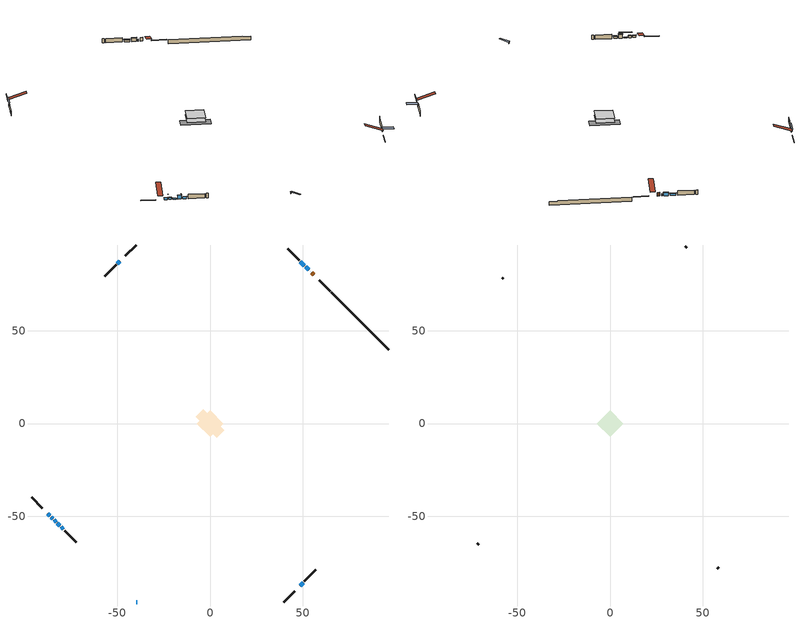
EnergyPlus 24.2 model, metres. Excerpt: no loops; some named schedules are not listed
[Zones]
conditioned space
 floor adiabatic (AdiabaticFloorConstruction): -7.01,0 0,7.01 7.01,0 0,-7.01 z0.64
 floor foundation (Slab1 construction): -7.71,3.68 -3.68,7.71 7.71,-3.68 3.68,-7.71 z-1.65
 wall outside (RimJoist1 construction): 39.86,-96.23 45.64,-90.45 / -96.23,-39.86 -90.45,-45.64 / -39.86,96.23 -45.64,90.45 / 64.76,71.34 58.98,77.12 z0.64:0.94
 wall outside (AdiabaticWallConstruction 1): 55.86,80.23 54.78,81.31 z0.64:2.67
 wall outside (AdiabaticWallConstruction): 54.13,81.97 53.98,82.12 z0.64:1.86; -87.34,-48.75 -86.26,-49.83 / -85.61,-50.49 -84.74,-51.35 / 50.94,85.15 48.79,87.31 / -80.33,-55.77 -79.03,-57.06 z0.64:1.71; -84.09,-52.01 -82.93,-53.16 / -48.75,87.34 -49.91,86.19 z0.64:1.15; -39.86,-96.23 -39.33,-96.23 z0.64:1.53; 53.32,82.77 51.6,84.5 z0.64:2.47; 48.75,-87.34 50.26,-85.83 z0.64:2.16; -82.28,-53.82 -80.98,-55.11 z0.64:2.72
 wall outside (Wall1 construction): 50.92,-85.17 57.13,-78.96 / -78.38,-57.72 -72.17,-63.93 / -50.56,85.53 -56.77,79.32 / 48.13,87.96 41.92,94.18 z0.64:3.08
 wall foundation (FoundationWall1 construction): 65.41,70.68,-1.65 65.41,70.68,0.64 93.15,42.94,0.64 93.15,42.94,0.26 96.23,39.86,0.26 96.23,39.86,-1.65
 window (WindowConstruction 7): 54.12,81.97 53.98,82.11 z0.64:1.86
 window (WindowConstruction 5): -87.34,-48.75 -86.26,-49.83 z0.64:1.71
 window (WindowConstruction 6): -85.61,-50.49 -84.74,-51.35 z0.64:1.71
 window (WindowConstruction 9): -84.09,-52.01 -82.93,-53.16 z0.64:1.15
 window (WindowConstruction 10): -48.75,87.34 -49.91,86.19 z0.64:1.15
 window (WindowConstruction 8): -39.86,-96.23 -39.33,-96.23 z0.64:1.53
 window (WindowConstruction): 53.32,82.77 51.6,84.5 z0.64:2.47
 window (WindowConstruction 1): 50.94,85.15 48.79,87.31 z0.64:1.71
 window (WindowConstruction 2): 48.75,-87.34 50.26,-85.83 z0.64:2.16
 window (WindowConstruction 3): -82.28,-53.82 -80.98,-55.11 z0.64:2.72
 window (WindowConstruction 4): -80.33,-55.77 -79.03,-57.06 z0.64:1.71
 door (Door): 55.86,80.23 54.78,81.31 z0.64:2.67
 ceiling adiabatic (AdiabaticFloorConstruction): 0,-7.01 7.01,0 0,7.01 -7.01,0 z0.64
attic - vented
 floor to conditioned space (Floor1 construction Reversed): -7.01,0 0,7.01 7.01,0 0,-7.01 z3.08
 wall outside (Wall2 construction): 57.79,-78.31 58.53,-77.56 / -71.51,-64.58 -70.77,-65.33 / -57.43,78.66 -58.17,77.92 / 41.26,94.83 40.52,95.58 z0.64:3.08
 roof outside (Roof1 construction): 48.1,-88,3.08 41.27,-81.17,6.3 39.47,-82.97,6.3 46.3,-89.8,3.08; -88,-48.1,3.08 -81.17,-41.27,6.3 -82.97,-39.47,6.3 -89.8,-46.3,3.08; -48.1,88,3.08 -41.27,81.17,6.3 -39.47,82.97,6.3 -46.3,89.8,3.08; 56.52,79.57,3.08 49.69,72.74,6.3 51.49,70.94,6.3 58.32,77.77,3.08
shading: -86.12,-49.97 -87.48,-48.61 -87.77,-48.9 -86.41,-50.27 z1.91; -84.6,-51.49 -85.75,-50.35 -86.04,-50.64 -84.89,-51.78 z1.91; -81.07,-55.03 -85.95,-50.14 -86.24,-50.43 -81.36,-55.32 z3.79; -51.77,84.32 -46.89,89.21 -47.18,89.5 -52.06,84.61 z3.79; -39.13,-96.23 -40.06,-96.23 -40.06,-102.33 -39.13,-102.33 z1.73; 51.46,84.64 53.47,82.63 53.76,82.92 51.75,84.93 z2.67; 48.64,87.45 51.08,85.01 51.37,85.3 48.94,87.74 z1.91; 50.41,-85.69 48.61,-87.48 52.92,-91.79 54.72,-90 z2.37; -80.84,-55.25 -82.42,-53.67 -82.71,-53.96 -81.13,-55.54 z2.92; -78.89,-57.2 -80.47,-55.62 -80.76,-55.91 -79.18,-57.49 z1.91
[Building]
Building 1: Terrain=Suburbs
[Site:Location]
Lennoxville_QC: Latitude {deg}=45.37; Longitude {deg}=-71.82; Time Zone {hr}=-5; Elevation {m}=181; Keep Site Location Information=Yes
[Site:GroundTemperature:Shallow]
1.13419, -1.04782, -1.22257, -0.187089, 3.96977, 8.10726, 11.6942, 13.9665, 14.1596, 12.3115, 8.81593, 4.80536
[Site:WaterMainsTemperature]
Calculation Method=Schedule; Temperature Schedule=mains temperature schedule
[Material] Roughness=Rough; Thermal Absorptance=0.9
Name | Thickness {m} | Conductivity {W/m-K} | Density {kg/m3} | Specific Heat {J/kg-K} | Solar Absorptance | Visible Absorptance
asphalt or fiberglass shingles | 0.00635 | 0.162714 | 1121.4 | 1465.45 | 0.4 | 0.4
ceiling loosefill ins | 0.0846667 | 0.0480833 | 16.02 | 1046.75 | 0.7 | 0.7
ceiling stud and cavity | 0.1397 | 0.417558 | 65.682 | 1177.47 | 0.7 | 0.7
concrete 4.0 in. | 0.1016 | 1.803125 | 2242.8 | 837.4 | 0.7 | 0.7
concrete 8.0 in. | 0.2032 | 1.803125 | 2242.8 | 837.4 | 0.7 | 0.7
door material | 0.04445 | 0.053851 | 512.64 | 1214.23 | 0.7 | 0.7
exterior vertical ins | 0.015425 | 0.029427 | 32.04 | 1214.23 | 0.7 | 0.7
floor covering | 0.0127 | 0.0433444 | 54.468 | 1339.84 | 0.6 | 0.6
floor rigid ins; wall rigid ins | 0.512978 | 0.029427 | 32.04 | 1214.23 | 0.7 | 0.7
floor stud and cavity | 0.1397 | 1.75129 | 37.0049 | 1207.88 | 0.7 | 0.7
furniture material conditioned space 1 | 0.1524 | 0.115458 | 640.8 | 1214.23 | 0.6 | 0.6
gypsum board | 0.0127 | 0.160291 | 801 | 837.4 | 0.6 | 0.6
gypsum board 1 | 0.0127 | 0.160291 | 801 | 837.4 | 0.7 | 0.7
osb sheathing 0.5 in. | 0.0127 | 0.115458 | 512.64 | 1214.23 | 0.7 | 0.7
osb sheathing 0.75 in. | 0.01905 | 0.115458 | 512.64 | 1214.23 | 0.7 | 0.7
rim joist stud and cavity | 0.0508 | 0.648972 | 50.32683 | 1063.81 | 0.6 | 0.6
wall stud and cavity | 0.1397 | 0.0774788 | 139.0536 | 1170.24 | 0.7 | 0.7
wall stud and cavity 1 | 0.0889 | 6.1454 | 50.32683 | 1063.81 | 0.6 | 0.6
wall stud and cavity 2 | 0.0889 | 0.380278 | 52.3479 | 1209.89 | 0.7 | 0.7
wall stud and cavity 3 | 0.0889 | 0.391764 | 83.0341 | 1211.67 | 0.7 | 0.7
wood siding | 0.0254 | 0.102417 | 544.68 | 1172.36 | 0.4 | 0.4
wood siding 1 | 0.00254 | 0.102417 | 544.68 | 1172.36 | 0.4 | 0.4
wood siding 2; wood siding 3; wood siding 4 | 0.0254 | 0.102417 | 544.68 | 1172.36 | 0.7 | 0.7
[WindowMaterial:SimpleGlazingSystem]
Name | U-Factor {W/m2-K} | Solar Heat Gain Coefficient
WindowMaterial | 3.071798 | 0.64
WindowMaterial 1 | 3.60496 | 0.62
WindowMaterial 2 | 2.89919 | 0.64
WindowMaterial 3 | 3.09678 | 0.6
WindowMaterial 4 | 3.957 | 0.6
WindowMaterial 5 | 3.73669 | 0.61
WindowMaterial 6 | 3.125739 | 0.54
WindowMaterial 7 | 2.992306 | 0.59
WindowMaterial 8 | 5.22149 | 0.66
[Construction]
AdiabaticFloorConstruction: floor stud and cavity, floor rigid ins, osb sheathing 0.75 in., floor covering
AdiabaticWallConstruction: wood siding 3, wall rigid ins, wall stud and cavity 2, gypsum board
AdiabaticWallConstruction 1: wood siding 4, wall rigid ins, wall stud and cavity 2, gypsum board
Door: door material
Floor1 construction Reversed: gypsum board, ceiling stud and cavity, ceiling loosefill ins
FoundationWall1 construction: concrete 8.0 in., gypsum board 1
furniture construction conditioned space 1: furniture material conditioned space 1
PartitionWallConstruction: gypsum board, wall stud and cavity 3, gypsum board
RimJoist1 construction: wood siding 2, rim joist stud and cavity
Roof1 construction: asphalt or fiberglass shingles
Slab1 construction: concrete 4.0 in.
Wall1 construction: wood siding, osb sheathing 0.5 in., wall stud and cavity, gypsum board
Wall2 construction: wood siding 1, wall stud and cavity 1
WindowConstruction: WindowMaterial
WindowConstruction 1; WindowConstruction 5: WindowMaterial 1
WindowConstruction 10; WindowConstruction 9: WindowMaterial 8
WindowConstruction 2: WindowMaterial 2
WindowConstruction 3: WindowMaterial 3
WindowConstruction 4: WindowMaterial 4
WindowConstruction 6: WindowMaterial 5
WindowConstruction 7: WindowMaterial 6
WindowConstruction 8: WindowMaterial 7
[Zone] Multiplier=1; Part of Total Floor Area=Yes
Name | Volume {m3}
attic - vented | 51.4213
conditioned space | 467
[Space]
Name | Zone | Volume {m3}
attic - vented 1 | attic - vented | 51.4213
conditioned space 1 | conditioned space | 467
[ZoneInfiltration:EffectiveLeakageArea]
infil attic - vented 1: Zone or Space=attic - vented 1; Schedule=Always On Discrete; Effective Air Leakage Area {cm2}=4215.86; Stack Coefficient=0.000393483; Wind Coefficient=1.34024e-05
[ZoneMixing]
whole house fan mix: Zone or Space=attic - vented; Schedule=Always On Continuous; Design Flow Rate Calculation Method=Flow/Zone; Design Flow Rate {m3/s}=0; Source Zone or Space=conditioned space
[SurfaceProperty:ExposedFoundationPerimeter]
Slab1: Exposed Perimeter Calculation Method=TotalExposedPerimeter; Total Exposed Perimeter {m}=43.587
[InternalMass] Zone or ZoneList=conditioned space; Space or SpaceList=conditioned space 1
Name | Construction | Surface Area {m2}
furniture mass conditioned space 1 | furniture construction conditioned space 1 | 76.016
partition wall mass | PartitionWallConstruction | 190.04
[Lights]
interior lighting: Zone or ZoneList or Space or SpaceList=conditioned space 1; Schedule=interior lighting schedule; Design Level Calculation Method=LightingLevel; Lighting Level {W}=343.2; Return Air Fraction=0; Fraction Radiant=0.6; Fraction Visible=0.2; Fraction Replaceable=1
[People]
occupants: Zone or ZoneList or Space or SpaceList=conditioned space 1; Number of People Schedule=occupants schedule; Number of People Calculation Method=People; Number of People=3; Fraction Radiant=0.314171; Sensible Heat Fraction=0.56303; Activity Level Schedule=occupants activity schedule; Carbon Dioxide Generation Rate {m3/s-W}=0; Enable ASHRAE 55 Comfort Warnings=No; Mean Radiant Temperature Calculation Type=EnclosureAveraged
[ElectricEquipment] Zone or ZoneList or Space or SpaceList=conditioned space 1; Design Level Calculation Method=EquipmentLevel
Name | Schedule | Design Level {W} | Fraction Latent | Fraction Radiant | Fraction Lost
clothes dryer | clothes dryer schedule | 140.772 | 0.015 | 0.081 | 0.85
clothes washer | clothes washer schedule | 32.1985 | 0.03 | 0.162 | 0.7
cooking range | cooking range schedule | 215.147 | 0.08 | 0.432 | 0.2
dishwasher | dishwasher schedule | 66.8632 | 0.3 | 0.18 | 0.4
fridge | fridge schedule | 72.9452 | 0 | 0.6 | 0
mech vent bath fan 0 | mech vent bath fan 0 schedule | 50.2 | 0 | 0 | 1
mech vent house fan | mech vent house fan schedule | 0 | 0 | 0 | 1
mech vent house fan cfis | mech vent house fan cfis schedule | 0 | 0 | 0 | 0
mech vent range fan 0 | mech vent range fan 0 schedule | 57 | 0 | 0 | 1
misc plug loads | misc plug loads schedule | 494.7 | 0.045 | 0.513 | 0.1
whole house fan | Always On Discrete | 0 | 0 | 0 | 1
[OtherEquipment] Zone or ZoneList or Space or SpaceList=conditioned space 1; Design Level Calculation Method=EquipmentLevel
Name | Fuel Type | Schedule | Design Level {W} | Fraction Latent | Fraction Radiant | Fraction Lost
clothes dryer 1 | Electricity | clothes dryer schedule | 0 | 0.015 | 0.081 | 0.85
cooking range 1 | Electricity | cooking range schedule | 0 | 0.08 | 0.432 | 0.2
general water use latent | None | general water use schedule | 62.594 | 1 | 0 | 0
general water use sensible | None | general water use schedule | -61.6891 | 0 | 0.6 | 0
mech vent house fan latent load | None | Always On Discrete | 0 | 1 | 0 | 0
mech vent house fan sensible load | None | Always On Discrete | 0 | 0 | 0 | 0
water heater energy adjustment1 | Electricity | Always On Discrete | 0.01 | 0 | 0 | 1
[ZoneInfiltration:DesignFlowRate] Zone or ZoneList or Space or SpaceList=conditioned space 1; Schedule=Always On Discrete; Design Flow Rate Calculation Method=Flow/Zone; Design Flow Rate {m3/s}=0
infil flow; natural vent flow; whole house fan flow
[Foundation:Kiva]
Foundation Kiva 1: Initial Indoor Air Temperature {C}=18; Wall Height Above Grade {m}=0.639989; Wall Depth Below Slab {m}=0.2032; Custom Block Material Name 1=exterior vertical ins; Custom Block Depth 1 {m}=2.28999; Custom Block X Position 1 {m}=0.2159; Custom Block Z Position 1 {m}=0
[Foundation:Kiva:Settings]
Soil Conductivity {W/m-K}=0.849921; Soil Density {kg/m3}=1842.3; Soil Specific Heat {J/kg-K}=418.7; Ground Solar Absorptivity=0.9; Ground Thermal Absorptivity=0.9; Ground Surface Roughness {m}=0.03; Far-Field Width {m}=40; Deep-Ground Boundary Condition=ZeroFlux; Deep-Ground Depth {m}=40; Minimum Cell Dimension {m}=0.2; Maximum Cell Growth Coefficient=3; Simulation Timestep=Timestep
[Exterior:Lights]
exterior lighting: Schedule=exterior lighting schedule; Design Level {W}=75.6
[Schedule:Constant]
Name | Hourly Value
Always On Continuous; mech vent house fan schedule; mech vent house fan cfis schedule; Always On Discrete | 1
occupants activity schedule | 117.228
fridge schedule | 0
[Schedule:Week:Daily]
interior lighting schedule Week Rule - Jan1-Jan27: interior lighting schedule day, interior lighting schedule day, interior lighting schedule day, interior lighting schedule day, interior lighting schedule day, interior lighting schedule day, interior lighting schedule day, interior lighting schedule default day, interior lighting schedule default day, interior lighting schedule default day, interior lighting schedule default day, interior lighting schedule default day
interior lighting schedule Week Rule - Jan28-Feb3: interior lighting schedule day, interior lighting schedule day, interior lighting schedule day, interior lighting schedule day, interior lighting schedule day 1, interior lighting schedule day 1, interior lighting schedule day 1, interior lighting schedule default day, interior lighting schedule default day, interior lighting schedule default day, interior lighting schedule default day, interior lighting schedule default day
interior lighting schedule Week Rule - Feb4-Feb24: interior lighting schedule day 1, interior lighting schedule day 1, interior lighting schedule day 1, interior lighting schedule day 1, interior lighting schedule day 1, interior lighting schedule day 1, interior lighting schedule day 1, interior lighting schedule default day, interior lighting schedule default day, interior lighting schedule default day, interior lighting schedule default day, interior lighting schedule default day
interior lighting schedule Week Rule - Feb25-Mar3: interior lighting schedule day 1, interior lighting schedule day 1, interior lighting schedule day 1, interior lighting schedule day 1, interior lighting schedule day 2, interior lighting schedule day 2, interior lighting schedule day 2, interior lighting schedule default day, interior lighting schedule default day, interior lighting schedule default day, interior lighting schedule default day, interior lighting schedule default day
interior lighting schedule Week Rule - Mar4-Mar31: interior lighting schedule day 2, interior lighting schedule day 2, interior lighting schedule day 2, interior lighting schedule day 2, interior lighting schedule day 2, interior lighting schedule day 2, interior lighting schedule day 2, interior lighting schedule default day, interior lighting schedule default day, interior lighting schedule default day, interior lighting schedule default day, interior lighting schedule default day
interior lighting schedule Week Rule - Apr1-Apr28: interior lighting schedule day 3, interior lighting schedule day 3, interior lighting schedule day 3, interior lighting schedule day 3, interior lighting schedule day 3, interior lighting schedule day 3, interior lighting schedule day 3, interior lighting schedule default day, interior lighting schedule default day, interior lighting schedule default day, interior lighting schedule default day, interior lighting schedule default day
interior lighting schedule Week Rule - Apr29-May5: interior lighting schedule day 3, interior lighting schedule day 3, interior lighting schedule day 4, interior lighting schedule day 4, interior lighting schedule day 4, interior lighting schedule day 4, interior lighting schedule day 4, interior lighting schedule default day, interior lighting schedule default day, interior lighting schedule default day, interior lighting schedule default day, interior lighting schedule default day
interior lighting schedule Week Rule - May6-May26: interior lighting schedule day 4, interior lighting schedule day 4, interior lighting schedule day 4, interior lighting schedule day 4, interior lighting schedule day 4, interior lighting schedule day 4, interior lighting schedule day 4, interior lighting schedule default day, interior lighting schedule default day, interior lighting schedule default day, interior lighting schedule default day, interior lighting schedule default day
interior lighting schedule Week Rule - May27-Jun2: interior lighting schedule day 4, interior lighting schedule day 4, interior lighting schedule day 4, interior lighting schedule day 4, interior lighting schedule day 4, interior lighting schedule day 5, interior lighting schedule day 5, interior lighting schedule default day, interior lighting schedule default day, interior lighting schedule default day, interior lighting schedule default day, interior lighting schedule default day
interior lighting schedule Week Rule - Jun3-Jun30: interior lighting schedule day 5, interior lighting schedule day 5, interior lighting schedule day 5, interior lighting schedule day 5, interior lighting schedule day 5, interior lighting schedule day 5, interior lighting schedule day 5, interior lighting schedule default day, interior lighting schedule default day, interior lighting schedule default day, interior lighting schedule default day, interior lighting schedule default day
interior lighting schedule Week Rule - Jul1-Jul28: interior lighting schedule day 6, interior lighting schedule day 6, interior lighting schedule day 6, interior lighting schedule day 6, interior lighting schedule day 6, interior lighting schedule day 6, interior lighting schedule day 6, interior lighting schedule default day, interior lighting schedule default day, interior lighting schedule default day, interior lighting schedule default day, interior lighting schedule default day
interior lighting schedule Week Rule - Jul29-Aug4: interior lighting schedule day 6, interior lighting schedule day 6, interior lighting schedule day 6, interior lighting schedule day 7, interior lighting schedule day 7, interior lighting schedule day 7, interior lighting schedule day 7, interior lighting schedule default day, interior lighting schedule default day, interior lighting schedule default day, interior lighting schedule default day, interior lighting schedule default day
interior lighting schedule Week Rule - Aug5-Aug25: interior lighting schedule day 7, interior lighting schedule day 7, interior lighting schedule day 7, interior lighting schedule day 7, interior lighting schedule day 7, interior lighting schedule day 7, interior lighting schedule day 7, interior lighting schedule default day, interior lighting schedule default day, interior lighting schedule default day, interior lighting schedule default day, interior lighting schedule default day
interior lighting schedule Week Rule - Aug26-Sep1: interior lighting schedule day 7, interior lighting schedule day 7, interior lighting schedule day 7, interior lighting schedule day 7, interior lighting schedule day 7, interior lighting schedule day 7, interior lighting schedule day 8, interior lighting schedule default day, interior lighting schedule default day, interior lighting schedule default day, interior lighting schedule default day, interior lighting schedule default day
interior lighting schedule Week Rule - Sep2-Sep29: interior lighting schedule day 8, interior lighting schedule day 8, interior lighting schedule day 8, interior lighting schedule day 8, interior lighting schedule day 8, interior lighting schedule day 8, interior lighting schedule day 8, interior lighting schedule default day, interior lighting schedule default day, interior lighting schedule default day, interior lighting schedule default day, interior lighting schedule default day
interior lighting schedule Week Rule - Sep30-Oct6: interior lighting schedule day 8, interior lighting schedule day 9, interior lighting schedule day 9, interior lighting schedule day 9, interior lighting schedule day 9, interior lighting schedule day 9, interior lighting schedule day 9, interior lighting schedule default day, interior lighting schedule default day, interior lighting schedule default day, interior lighting schedule default day, interior lighting schedule default day
interior lighting schedule Week Rule - Oct7-Oct27: interior lighting schedule day 9, interior lighting schedule day 9, interior lighting schedule day 9, interior lighting schedule day 9, interior lighting schedule day 9, interior lighting schedule day 9, interior lighting schedule day 9, interior lighting schedule default day, interior lighting schedule default day, interior lighting schedule default day, interior lighting schedule default day, interior lighting schedule default day
interior lighting schedule Week Rule - Oct28-Nov3: interior lighting schedule day 9, interior lighting schedule day 9, interior lighting schedule day 9, interior lighting schedule day 9, interior lighting schedule day 10, interior lighting schedule day 10, interior lighting schedule day 10, interior lighting schedule default day, interior lighting schedule default day, interior lighting schedule default day, interior lighting schedule default day, interior lighting schedule default day
interior lighting schedule Week Rule - Nov4-Nov24: interior lighting schedule day 10, interior lighting schedule day 10, interior lighting schedule day 10, interior lighting schedule day 10, interior lighting schedule day 10, interior lighting schedule day 10, interior lighting schedule day 10, interior lighting schedule default day, interior lighting schedule default day, interior lighting schedule default day, interior lighting schedule default day, interior lighting schedule default day
interior lighting schedule Week Rule - Nov25-Dec1: interior lighting schedule day 10, interior lighting schedule day 10, interior lighting schedule day 10, interior lighting schedule day 10, interior lighting schedule day 10, interior lighting schedule day 10, interior lighting schedule day 11, interior lighting schedule default day, interior lighting schedule default day, interior lighting schedule default day, interior lighting schedule default day, interior lighting schedule default day
interior lighting schedule Week Rule - Dec2-Dec31: interior lighting schedule day 11, interior lighting schedule day 11, interior lighting schedule day 11, interior lighting schedule day 11, interior lighting schedule day 11, interior lighting schedule day 11, interior lighting schedule day 11, interior lighting schedule default day, interior lighting schedule default day, interior lighting schedule default day, interior lighting schedule default day, interior lighting schedule default day
occupants schedule Week Rule - Jan1-Dec31: occupants schedule day, occupants schedule day, occupants schedule day, occupants schedule day, occupants schedule day, occupants schedule day, occupants schedule day, occupants schedule default day, occupants schedule default day, occupants schedule default day, occupants schedule default day, occupants schedule default day
clothes dryer schedule Week Rule - Jan1-Dec31: clothes dryer schedule day, clothes dryer schedule day, clothes dryer schedule day, clothes dryer schedule day, clothes dryer schedule day, clothes dryer schedule day, clothes dryer schedule day, clothes dryer schedule default day, clothes dryer schedule default day, clothes dryer schedule default day, clothes dryer schedule default day, clothes dryer schedule default day
clothes washer schedule Week Rule - Jan1-Dec31: clothes washer schedule day, clothes washer schedule day, clothes washer schedule day, clothes washer schedule day, clothes washer schedule day, clothes washer schedule day, clothes washer schedule day, clothes washer schedule default day, clothes washer schedule default day, clothes washer schedule default day, clothes washer schedule default day, clothes washer schedule default day
cooking range schedule Week Rule - Jan1-Dec31: cooking range schedule day, cooking range schedule day, cooking range schedule day, cooking range schedule day, cooking range schedule day, cooking range schedule day, cooking range schedule day, cooking range schedule default day, cooking range schedule default day, cooking range schedule default day, cooking range schedule default day, cooking range schedule default day
dishwasher schedule Week Rule - Jan1-Dec31: dishwasher schedule day, dishwasher schedule day, dishwasher schedule day, dishwasher schedule day, dishwasher schedule day, dishwasher schedule day, dishwasher schedule day, dishwasher schedule default day, dishwasher schedule default day, dishwasher schedule default day, dishwasher schedule default day, dishwasher schedule default day
mech vent bath fan 0 schedule Week Rule - Jan1-Dec31: mech vent bath fan 0 schedule day, mech vent bath fan 0 schedule day, mech vent bath fan 0 schedule day, mech vent bath fan 0 schedule day, mech vent bath fan 0 schedule day, mech vent bath fan 0 schedule day, mech vent bath fan 0 schedule day, mech vent bath fan 0 schedule default day, mech vent bath fan 0 schedule default day, mech vent bath fan 0 schedule default day, mech vent bath fan 0 schedule default day, mech vent bath fan 0 schedule default day
mech vent range fan 0 schedule Week Rule - Jan1-Dec31: mech vent range fan 0 schedule day, mech vent range fan 0 schedule day, mech vent range fan 0 schedule day, mech vent range fan 0 schedule day, mech vent range fan 0 schedule day, mech vent range fan 0 schedule day, mech vent range fan 0 schedule day, mech vent range fan 0 schedule default day, mech vent range fan 0 schedule default day, mech vent range fan 0 schedule default day, mech vent range fan 0 schedule default day, mech vent range fan 0 schedule default day
misc plug loads schedule Week Rule - Jan1-Dec31: misc plug loads schedule day, misc plug loads schedule day, misc plug loads schedule day, misc plug loads schedule day, misc plug loads schedule day, misc plug loads schedule day, misc plug loads schedule day, misc plug loads schedule default day, misc plug loads schedule default day, misc plug loads schedule default day, misc plug loads schedule default day, misc plug loads schedule default day
general water use schedule Week Rule - Jan1-Dec31: general water use schedule day, general water use schedule day, general water use schedule day, general water use schedule day, general water use schedule day, general water use schedule day, general water use schedule day, general water use schedule default day, general water use schedule default day, general water use schedule default day, general water use schedule default day, general water use schedule default day
exterior lighting schedule Week Rule - Jan1-Jan27: exterior lighting schedule day, exterior lighting schedule day, exterior lighting schedule day, exterior lighting schedule day, exterior lighting schedule day, exterior lighting schedule day, exterior lighting schedule day, exterior lighting schedule default day, exterior lighting schedule default day, exterior lighting schedule default day, exterior lighting schedule default day, exterior lighting schedule default day
exterior lighting schedule Week Rule - Jan28-Feb3: exterior lighting schedule day, exterior lighting schedule day, exterior lighting schedule day, exterior lighting schedule day, exterior lighting schedule day 1, exterior lighting schedule day 1, exterior lighting schedule day 1, exterior lighting schedule default day, exterior lighting schedule default day, exterior lighting schedule default day, exterior lighting schedule default day, exterior lighting schedule default day
exterior lighting schedule Week Rule - Feb4-Feb24: exterior lighting schedule day 1, exterior lighting schedule day 1, exterior lighting schedule day 1, exterior lighting schedule day 1, exterior lighting schedule day 1, exterior lighting schedule day 1, exterior lighting schedule day 1, exterior lighting schedule default day, exterior lighting schedule default day, exterior lighting schedule default day, exterior lighting schedule default day, exterior lighting schedule default day
exterior lighting schedule Week Rule - Feb25-Mar3: exterior lighting schedule day 1, exterior lighting schedule day 1, exterior lighting schedule day 1, exterior lighting schedule day 1, exterior lighting schedule day 2, exterior lighting schedule day 2, exterior lighting schedule day 2, exterior lighting schedule default day, exterior lighting schedule default day, exterior lighting schedule default day, exterior lighting schedule default day, exterior lighting schedule default day
exterior lighting schedule Week Rule - Mar4-Mar31: exterior lighting schedule day 2, exterior lighting schedule day 2, exterior lighting schedule day 2, exterior lighting schedule day 2, exterior lighting schedule day 2, exterior lighting schedule day 2, exterior lighting schedule day 2, exterior lighting schedule default day, exterior lighting schedule default day, exterior lighting schedule default day, exterior lighting schedule default day, exterior lighting schedule default day
exterior lighting schedule Week Rule - Apr1-Apr28: exterior lighting schedule day 3, exterior lighting schedule day 3, exterior lighting schedule day 3, exterior lighting schedule day 3, exterior lighting schedule day 3, exterior lighting schedule day 3, exterior lighting schedule day 3, exterior lighting schedule default day, exterior lighting schedule default day, exterior lighting schedule default day, exterior lighting schedule default day, exterior lighting schedule default day
exterior lighting schedule Week Rule - Apr29-May5: exterior lighting schedule day 3, exterior lighting schedule day 3, exterior lighting schedule day 4, exterior lighting schedule day 4, exterior lighting schedule day 4, exterior lighting schedule day 4, exterior lighting schedule day 4, exterior lighting schedule default day, exterior lighting schedule default day, exterior lighting schedule default day, exterior lighting schedule default day, exterior lighting schedule default day
exterior lighting schedule Week Rule - May6-May26: exterior lighting schedule day 4, exterior lighting schedule day 4, exterior lighting schedule day 4, exterior lighting schedule day 4, exterior lighting schedule day 4, exterior lighting schedule day 4, exterior lighting schedule day 4, exterior lighting schedule default day, exterior lighting schedule default day, exterior lighting schedule default day, exterior lighting schedule default day, exterior lighting schedule default day
exterior lighting schedule Week Rule - May27-Jun2: exterior lighting schedule day 4, exterior lighting schedule day 4, exterior lighting schedule day 4, exterior lighting schedule day 4, exterior lighting schedule day 4, exterior lighting schedule day 5, exterior lighting schedule day 5, exterior lighting schedule default day, exterior lighting schedule default day, exterior lighting schedule default day, exterior lighting schedule default day, exterior lighting schedule default day
exterior lighting schedule Week Rule - Jun3-Jun30: exterior lighting schedule day 5, exterior lighting schedule day 5, exterior lighting schedule day 5, exterior lighting schedule day 5, exterior lighting schedule day 5, exterior lighting schedule day 5, exterior lighting schedule day 5, exterior lighting schedule default day, exterior lighting schedule default day, exterior lighting schedule default day, exterior lighting schedule default day, exterior lighting schedule default day
exterior lighting schedule Week Rule - Jul1-Jul28: exterior lighting schedule day 6, exterior lighting schedule day 6, exterior lighting schedule day 6, exterior lighting schedule day 6, exterior lighting schedule day 6, exterior lighting schedule day 6, exterior lighting schedule day 6, exterior lighting schedule default day, exterior lighting schedule default day, exterior lighting schedule default day, exterior lighting schedule default day, exterior lighting schedule default day
exterior lighting schedule Week Rule - Jul29-Aug4: exterior lighting schedule day 6, exterior lighting schedule day 6, exterior lighting schedule day 6, exterior lighting schedule day 7, exterior lighting schedule day 7, exterior lighting schedule day 7, exterior lighting schedule day 7, exterior lighting schedule default day, exterior lighting schedule default day, exterior lighting schedule default day, exterior lighting schedule default day, exterior lighting schedule default day
exterior lighting schedule Week Rule - Aug5-Aug25: exterior lighting schedule day 7, exterior lighting schedule day 7, exterior lighting schedule day 7, exterior lighting schedule day 7, exterior lighting schedule day 7, exterior lighting schedule day 7, exterior lighting schedule day 7, exterior lighting schedule default day, exterior lighting schedule default day, exterior lighting schedule default day, exterior lighting schedule default day, exterior lighting schedule default day
exterior lighting schedule Week Rule - Aug26-Sep1: exterior lighting schedule day 7, exterior lighting schedule day 7, exterior lighting schedule day 7, exterior lighting schedule day 7, exterior lighting schedule day 7, exterior lighting schedule day 7, exterior lighting schedule day 8, exterior lighting schedule default day, exterior lighting schedule default day, exterior lighting schedule default day, exterior lighting schedule default day, exterior lighting schedule default day
exterior lighting schedule Week Rule - Sep2-Sep29: exterior lighting schedule day 8, exterior lighting schedule day 8, exterior lighting schedule day 8, exterior lighting schedule day 8, exterior lighting schedule day 8, exterior lighting schedule day 8, exterior lighting schedule day 8, exterior lighting schedule default day, exterior lighting schedule default day, exterior lighting schedule default day, exterior lighting schedule default day, exterior lighting schedule default day
exterior lighting schedule Week Rule - Sep30-Oct6: exterior lighting schedule day 8, exterior lighting schedule day 9, exterior lighting schedule day 9, exterior lighting schedule day 9, exterior lighting schedule day 9, exterior lighting schedule day 9, exterior lighting schedule day 9, exterior lighting schedule default day, exterior lighting schedule default day, exterior lighting schedule default day, exterior lighting schedule default day, exterior lighting schedule default day
exterior lighting schedule Week Rule - Oct7-Oct27: exterior lighting schedule day 9, exterior lighting schedule day 9, exterior lighting schedule day 9, exterior lighting schedule day 9, exterior lighting schedule day 9, exterior lighting schedule day 9, exterior lighting schedule day 9, exterior lighting schedule default day, exterior lighting schedule default day, exterior lighting schedule default day, exterior lighting schedule default day, exterior lighting schedule default day
exterior lighting schedule Week Rule - Oct28-Nov3: exterior lighting schedule day 9, exterior lighting schedule day 9, exterior lighting schedule day 9, exterior lighting schedule day 9, exterior lighting schedule day 10, exterior lighting schedule day 10, exterior lighting schedule day 10, exterior lighting schedule default day, exterior lighting schedule default day, exterior lighting schedule default day, exterior lighting schedule default day, exterior lighting schedule default day
exterior lighting schedule Week Rule - Nov4-Nov24: exterior lighting schedule day 10, exterior lighting schedule day 10, exterior lighting schedule day 10, exterior lighting schedule day 10, exterior lighting schedule day 10, exterior lighting schedule day 10, exterior lighting schedule day 10, exterior lighting schedule default day, exterior lighting schedule default day, exterior lighting schedule default day, exterior lighting schedule default day, exterior lighting schedule default day
exterior lighting schedule Week Rule - Nov25-Dec1: exterior lighting schedule day 10, exterior lighting schedule day 10, exterior lighting schedule day 10, exterior lighting schedule day 10, exterior lighting schedule day 10, exterior lighting schedule day 10, exterior lighting schedule day 11, exterior lighting schedule default day, exterior lighting schedule default day, exterior lighting schedule default day, exterior lighting schedule default day, exterior lighting schedule default day
[Schedule:Year]
interior lighting schedule: interior lighting schedule Week Rule - Jan1-Jan27, 1, 1, 1, 27, interior lighting schedule Week Rule - Jan28-Feb3, 1, 28, 2, 3, interior lighting schedule Week Rule - Feb4-Feb24, 2, 4, 2, 24, interior lighting schedule Week Rule - Feb25-Mar3, 2, 25, 3, 3, interior lighting schedule Week Rule - Mar4-Mar31, 3, 4, 3, 31, interior lighting schedule Week Rule - Apr1-Apr28, 4, 1, 4, 28, interior lighting schedule Week Rule - Apr29-May5, 4, 29, 5, 5, interior lighting schedule Week Rule - May6-May26, 5, 6, 5, 26, interior lighting schedule Week Rule - May27-Jun2, 5, 27, 6, 2, interior lighting schedule Week Rule - Jun3-Jun30, 6, 3, 6, 30, interior lighting schedule Week Rule - Jul1-Jul28, 7, 1, 7, 28, interior lighting schedule Week Rule - Jul29-Aug4, 7, 29, 8, 4, interior lighting schedule Week Rule - Aug5-Aug25, 8, 5, 8, 25, interior lighting schedule Week Rule - Aug26-Sep1, 8, 26, 9, 1, interior lighting schedule Week Rule - Sep2-Sep29, 9, 2, 9, 29, interior lighting schedule Week Rule - Sep30-Oct6, 9, 30, 10, 6, interior lighting schedule Week Rule - Oct7-Oct27, 10, 7, 10, 27, interior lighting schedule Week Rule - Oct28-Nov3, 10, 28, 11, 3, interior lighting schedule Week Rule - Nov4-Nov24, 11, 4, 11, 24, interior lighting schedule Week Rule - Nov25-Dec1, 11, 25, 12, 1, interior lighting schedule Week Rule - Dec2-Dec31, 12, 2, 12, 31
occupants schedule: occupants schedule Week Rule - Jan1-Dec31, 1, 1, 12, 31
clothes dryer schedule: clothes dryer schedule Week Rule - Jan1-Dec31, 1, 1, 12, 31
clothes washer schedule: clothes washer schedule Week Rule - Jan1-Dec31, 1, 1, 12, 31
cooking range schedule: cooking range schedule Week Rule - Jan1-Dec31, 1, 1, 12, 31
dishwasher schedule: dishwasher schedule Week Rule - Jan1-Dec31, 1, 1, 12, 31
mech vent bath fan 0 schedule: mech vent bath fan 0 schedule Week Rule - Jan1-Dec31, 1, 1, 12, 31
mech vent range fan 0 schedule: mech vent range fan 0 schedule Week Rule - Jan1-Dec31, 1, 1, 12, 31
misc plug loads schedule: misc plug loads schedule Week Rule - Jan1-Dec31, 1, 1, 12, 31
general water use schedule: general water use schedule Week Rule - Jan1-Dec31, 1, 1, 12, 31
exterior lighting schedule: exterior lighting schedule Week Rule - Jan1-Jan27, 1, 1, 1, 27, exterior lighting schedule Week Rule - Jan28-Feb3, 1, 28, 2, 3, exterior lighting schedule Week Rule - Feb4-Feb24, 2, 4, 2, 24, exterior lighting schedule Week Rule - Feb25-Mar3, 2, 25, 3, 3, exterior lighting schedule Week Rule - Mar4-Mar31, 3, 4, 3, 31, exterior lighting schedule Week Rule - Apr1-Apr28, 4, 1, 4, 28, exterior lighting schedule Week Rule - Apr29-May5, 4, 29, 5, 5, exterior lighting schedule Week Rule - May6-May26, 5, 6, 5, 26, exterior lighting schedule Week Rule - May27-Jun2, 5, 27, 6, 2, exterior lighting schedule Week Rule - Jun3-Jun30, 6, 3, 6, 30, exterior lighting schedule Week Rule - Jul1-Jul28, 7, 1, 7, 28, exterior lighting schedule Week Rule - Jul29-Aug4, 7, 29, 8, 4, exterior lighting schedule Week Rule - Aug5-Aug25, 8, 5, 8, 25, exterior lighting schedule Week Rule - Aug26-Sep1, 8, 26, 9, 1, exterior lighting schedule Week Rule - Sep2-Sep29, 9, 2, 9, 29, exterior lighting schedule Week Rule - Sep30-Oct6, 9, 30, 10, 6, exterior lighting schedule Week Rule - Oct7-Oct27, 10, 7, 10, 27, exterior lighting schedule Week Rule - Oct28-Nov3, 10, 28, 11, 3, exterior lighting schedule Week Rule - Nov4-Nov24, 11, 4, 11, 24, exterior lighting schedule Week Rule - Nov25-Dec1, 11, 25, 12, 1, exterior lighting schedule Week Rule - Dec2-Dec31, 12, 2, 12, 31
[Schedule:Compact]
mains temperature schedule: Through: 01/01, For: AllDays, Until: 24:00, 5.95333, Through: 01/02, For: AllDays, Until: 24:00, 5.88111, Through: 01/03, For: AllDays, Until: 24:00, 5.81, Through: 01/04, For: AllDays, Until: 24:00, 5.74, Through: 01/05, For: AllDays, Until: 24:00, 5.67111, Through: 01/06, For: AllDays, Until: 24:00, 5.60333, Through: 01/07, For: AllDays, Until: 24:00, 5.53667, Through: 01/08, For: AllDays, Until: 24:00, 5.47111, Through: 01/09, For: AllDays, Until: 24:00, 5.40722, Through: 01/10, For: AllDays, Until: 24:00, 5.34444, Through: 01/11, For: AllDays, Until: 24:00, 5.28278, Through: 01/12, For: AllDays, Until: 24:00, 5.22278, Through: 01/13, For: AllDays, Until: 24:00, 5.16333, Through: 01/14, For: AllDays, Until: 24:00, 5.10611, Through: 01/15, For: AllDays, Until: 24:00, 5.04944, Through: 01/16, For: AllDays, Until: 24:00, 4.995, Through: 01/17, For: AllDays, Until: 24:00, 4.94111, Through: 01/18, For: AllDays, Until: 24:00, 4.88889, Through: 01/19, For: AllDays, Until: 24:00, 4.83833, Through: 01/20, For: AllDays, Until: 24:00, 4.78889, Through: 01/21, For: AllDays, Until: 24:00, 4.74111, Through: 01/22, For: AllDays, Until: 24:00, 4.69444, Through: 01/23, For: AllDays, Until: 24:00, 4.64944, Through: 01/24, For: AllDays, Until: 24:00, 4.60611, Through: 01/25, For: AllDays, Until: 24:00, 4.56389, Through: 01/26, For: AllDays, Until: 24:00, 4.52333, Through: 01/27, For: AllDays, Until: 24:00, 4.48444, Through: 01/28, For: AllDays, Until: 24:00, 4.44722, Through: 01/29, For: AllDays, Until: 24:00, 4.41111, Through: 01/30, For: AllDays, Until: 24:00, 4.37667, Through: 01/31, For: AllDays, Until: 24:00, 4.34389, Through: 02/01, For: AllDays, Until: 24:00, 4.31278, Through: 02/02, For: AllDays, Until: 24:00, 4.28278, Through: 02/03, For: AllDays, Until: 24:00, 4.255, Through: 02/04, For: AllDays, Until: 24:00, 4.22833, Through: 02/05, For: AllDays, Until: 24:00, 4.20333, Through: 02/06, For: AllDays, Until: 24:00, 4.18, Through: 02/07, For: AllDays, Until: 24:00, 4.15833, Through: 02/08, For: AllDays, Until: 24:00, 4.13833, Through: 02/09, For: AllDays, Until: 24:00, 4.12, Through: 02/10, For: AllDays, Until: 24:00, 4.10333, Through: 02/11, For: AllDays, Until: 24:00, 4.08833, Through: 02/12, For: AllDays, Until: 24:00, 4.07444, Through: 02/13, For: AllDays, Until: 24:00, 4.06278, Through: 02/14, For: AllDays, Until: 24:00, 4.05278, Through: 02/15, For: AllDays, Until: 24:00, 4.04389, Through: 02/16, For: AllDays, Until: 24:00, 4.03722, Through: 02/17, For: AllDays, Until: 24:00, 4.03167, Through: 02/18, For: AllDays, Until: 24:00, 4.02833, Through: 02/19, For: AllDays, Until: 24:00, 4.02667, Through: 02/20, For: AllDays, Until: 24:00, 4.02611, Through: 02/21, For: AllDays, Until: 24:00, 4.02778, Through: 02/22, For: AllDays, Until: 24:00, 4.03056, Through: 02/23, For: AllDays, Until: 24:00, 4.03556, Through: 02/24, For: AllDays, Until: 24:00, 4.04167, Through: 02/25, For: AllDays, Until: 24:00, 4.05, Through: 02/26, For: AllDays, Until: 24:00, 4.05944, Through: 02/27, For: AllDays, Until: 24:00, 4.07111, Through: 02/28, For: AllDays, Until: 24:00, 4.08389, Through: 03/01, For: AllDays, Until: 24:00, 4.09833, Through: 03/02, For: AllDays, Until: 24:00, 4.115, Through: 03/03, For: AllDays, Until: 24:00, 4.13278, Through: 03/04, For: AllDays, Until: 24:00, 4.15222, Through: 03/05, For: AllDays, Until: 24:00, 4.17333, Through: 03/06, For: AllDays, Until: 24:00, 4.19611, Through: 03/07, For: AllDays, Until: 24:00, 4.22056, Through: 03/08, For: AllDays, Until: 24:00, 4.24667, Through: 03/09, For: AllDays, Until: 24:00, 4.27444, Through: 03/10, For: AllDays, Until: 24:00, 4.30389, Through: 03/11, For: AllDays, Until: 24:00, 4.33444, Through: 03/12, For: AllDays, Until: 24:00, 4.36667, Through: 03/13, For: AllDays, Until: 24:00, 4.40056, Through: 03/14, For: AllDays, Until: 24:00, 4.43611, Through: 03/15, For: AllDays, Until: 24:00, 4.47333, Through: 03/16, For: AllDays, Until: 24:00, 4.51167, Through: 03/17, For: AllDays, Until: 24:00, 4.55167, Through: 03/18, For: AllDays, Until: 24:00, 4.59333, Through: 03/19, For: AllDays, Until: 24:00, 4.63667, Through: 03/20, For: AllDays, Until: 24:00, 4.68111, Through: 03/21, For: AllDays, Until: 24:00, 4.72722, Through: 03/22, For: AllDays, Until: 24:00, 4.77444, Through: 03/23, For: AllDays, Until: 24:00, 4.82333, Through: 03/24, For: AllDays, Until: 24:00, 4.87389, Through: 03/25, For: AllDays, Until: 24:00, 4.92556, Through: 03/26, For: AllDays, Until: 24:00, 4.97889, Through: 03/27, For: AllDays, Until: 24:00, 5.03333, Through: 03/28, For: AllDays, Until: 24:00, 5.08889, Through: 03/29, For: AllDays, Until: 24:00, 5.14611, Through: 03/30, For: AllDays, Until: 24:00, 5.205, Through: 03/31, For: AllDays, Until: 24:00, 5.26444, Through: 04/01, For: AllDays, Until: 24:00, 5.32611, Through: 04/02, For: AllDays, Until: 24:00, 5.38833, Through: 04/03, For: AllDays, Until: 24:00, 5.45222, Through: 04/04, For: AllDays, Until: 24:00, 5.51722, Through: 04/05, For: AllDays, Until: 24:00, 5.58333, Through: 04/06, For: AllDays, Until: 24:00, 5.65056, Through: 04/07, For: AllDays, Until: 24:00, 5.71889, Through: 04/08, For: AllDays, Until: 24:00, 5.78889, Through: 04/09, For: AllDays, Until: 24:00, 5.85944, Through: 04/10, For: AllDays, Until: 24:00, 5.93167, Through: 04/11, For: AllDays, Until: 24:00, 6.00444, Through: 04/12, For: AllDays, Until: 24:00, 6.07889, Through: 04/13, For: AllDays, Until: 24:00, 6.15389, Through: 04/14, For: AllDays, Until: 24:00, 6.23056, Through: 04/15, For: AllDays, Until: 24:00, 6.30778, Through: 04/16, For: AllDays, Until: 24:00, 6.38556, Through: 04/17, For: AllDays, Until: 24:00, 6.465, Through: 04/18, For: AllDays, Until: 24:00, 6.545, Through: 04/19, For: AllDays, Until: 24:00, 6.62611, Through: 04/20, For: AllDays, Until: 24:00, 6.70833, Through: 04/21, For: AllDays, Until: 24:00, 6.79111, Through: 04/22, For: AllDays, Until: 24:00, 6.87444, Through: 04/23, For: AllDays, Until: 24:00, 6.95889, Through: 04/24, For: AllDays, Until: 24:00, 7.04444, Through: 04/25, For: AllDays, Until: 24:00, 7.13056, Through: 04/26, For: AllDays, Until: 24:00, 7.21722, Through: 04/27, For: AllDays, Until: 24:00, 7.30444, Through: 04/28, For: AllDays, Until: 24:00, 7.39278, Through: 04/29, For: AllDays, Until: 24:00, 7.48167, Through: 04/30, For: AllDays, Until: 24:00, 7.57111, Through: 05/01, For: AllDays, Until: 24:00, 7.66111, Through: 05/02, For: AllDays, Until: 24:00, 7.75222, Through: 05/03, For: AllDays, Until: 24:00, 7.84333, Through: 05/04, For: AllDays, Until: 24:00, 7.935, Through: 05/05, For: AllDays, Until: 24:00, 8.02722, Through: 05/06, For: AllDays, Until: 24:00, 8.12, Through: 05/07, For: AllDays, Until: 24:00, 8.21333, Through: 05/08, For: AllDays, Until: 24:00, 8.30667, Through: 05/09, For: AllDays, Until: 24:00, 8.40111, Through: 05/10, For: AllDays, Until: 24:00, 8.49556, Through: 05/11, For: AllDays, Until: 24:00, 8.59, Through: 05/12, For: AllDays, Until: 24:00, 8.685, Through: 05/13, For: AllDays, Until: 24:00, 8.78056, Through: 05/14, For: AllDays, Until: 24:00, 8.87611, Through: 05/15, For: AllDays, Until: 24:00, 8.97167, Through: 05/16, For: AllDays, Until: 24:00, 9.06778, Through: 05/17, For: AllDays, Until: 24:00, 9.16389, Through: 05/18, For: AllDays, Until: 24:00, 9.26056, Through: 05/19, For: AllDays, Until: 24:00, 9.35667, Through: 05/20, For: AllDays, Until: 24:00, 9.45333, Through: 05/21, For: AllDays, Until: 24:00, 9.55, Through: 05/22, For: AllDays, Until: 24:00, 9.64667, Through: 05/23, For: AllDays, Until: 24:00, 9.74278, Through: 05/24, For: AllDays, Until: 24:00, 9.83944, Through: 05/25, For: AllDays, Until: 24:00, 9.93611, Through: 05/26, For: AllDays, Until: 24:00, 10.0328, Through: 05/27, For: AllDays, Until: 24:00, 10.1289, Through: 05/28, For: AllDays, Until: 24:00, 10.225, Through: 05/29, For: AllDays, Until: 24:00, 10.3211, Through: 05/30, For: AllDays, Until: 24:00, 10.4167, Through: 05/31, For: AllDays, Until: 24:00, 10.5122, Through: 06/01, For: AllDays, Until: 24:00, 10.6078, Through: 06/02, For: AllDays, Until: 24:00, 10.7028, Through: 06/03, For: AllDays, Until: 24:00, 10.7972, Through: 06/04, For: AllDays, Until: 24:00, 10.8917, Through: 06/05, For: AllDays, Until: 24:00, 10.9856, Through: 06/06, For: AllDays, Until: 24:00, 11.0789, Through: 06/07, For: AllDays, Until: 24:00, 11.1722, Through: 06/08, For: AllDays, Until: 24:00, 11.265, Through: 06/09, For: AllDays, Until: 24:00, 11.3572, Through: 06/10, For: AllDays, Until: 24:00, 11.4489, Through: 06/11, For: AllDays, Until: 24:00, 11.54, Through: 06/12, For: AllDays, Until: 24:00, 11.6306, Through: 06/13, For: AllDays, Until: 24:00, 11.7206, Through: 06/14, For: AllDays, Until: 24:00, 11.81, Through: 06/15, For: AllDays, Until: 24:00, 11.8989, Through: 06/16, For: AllDays, Until: 24:00, 11.9872, Through: 06/17, For: AllDays, Until: 24:00, 12.0744, Through: 06/18, For: AllDays, Until: 24:00, 12.1611, Through: 06/19, For: AllDays, Until: 24:00, 12.2472, Through: 06/20, For: AllDays, Until: 24:00, 12.3322, Through: 06/21, For: AllDays, Until: 24:00, 12.4167, Through: 06/22, For: AllDays, Until: 24:00, 12.5, Through: 06/23, For: AllDays, Until: 24:00, 12.5828, Through: 06/24, For: AllDays, Until: 24:00, 12.6644, Through: 06/25, For: AllDays, Until: 24:00, 12.7456, Through: 06/26, For: AllDays, Until: 24:00, 12.8256, Through: 06/27, For: AllDays, Until: 24:00, 12.9044, Through: 06/28, For: AllDays, Until: 24:00, 12.9828, Through: 06/29, For: AllDays, Until: 24:00, 13.0594, Through: 06/30, For: AllDays, Until: 24:00, 13.1356, Through: 07/01, For: AllDays, Until: 24:00, 13.2106, Through: 07/02, For: AllDays, Until: 24:00, 13.285, Through: 07/03, For: AllDays, Until: 24:00, 13.3578, Through: 07/04, For: AllDays, Until: 24:00, 13.4294, Through: 07/05, For: AllDays, Until: 24:00, 13.5, Through: 07/06, For: AllDays, Until: 24:00, 13.57, Through: 07/07, For: AllDays, Until: 24:00, 13.6383, Through: 07/08, For: AllDays, Until: 24:00, 13.7056, Through: 07/09, For: AllDays, Until: 24:00, 13.7711, Through: 07/10, For: AllDays, Until: 24:00, 13.8361, Through: 07/11, For: AllDays, Until: 24:00, 13.8994, Through: 07/12, For: AllDays, Until: 24:00, 13.9617, Through: 07/13, For: AllDays, Until: 24:00, 14.0228, Through: 07/14, For: AllDays, Until: 24:00, 14.0828, Through: 07/15, For: AllDays, Until: 24:00, 14.1411, Through: 07/16, For: AllDays, Until: 24:00, 14.1978, Through: 07/17, For: AllDays, Until: 24:00, 14.2539, Through: 07/18, For: AllDays, Until: 24:00, 14.3078, Through: 07/19, For: AllDays, Until: 24:00, 14.3611, Through: 07/20, For: AllDays, Until: 24:00, 14.4122, Through: 07/21, For: AllDays, Until: 24:00, 14.4628, Through: 07/22, For: AllDays, Until: 24:00, 14.5111, Through: 07/23, For: AllDays, Until: 24:00, 14.5583, Through: 07/24, For: AllDays, Until: 24:00, 14.6044, Through: 07/25, For: AllDays, Until: 24:00, 14.6489, Through: 07/26, For: AllDays, Until: 24:00, 14.6917, Through: 07/27, For: AllDays, Until: 24:00, 14.7328, Through: 07/28, For: AllDays, Until: 24:00, 14.7728, Through: 07/29, For: AllDays, Until: 24:00, 14.8111, Through: 07/30, For: AllDays, Until: 24:00, 14.8478, Through: 07/31, For: AllDays, Until: 24:00, 14.8833, Through: 08/01, For: AllDays, Until: 24:00, 14.9167, Through: 08/02, For: AllDays, Until: 24:00, 14.9489, Through: 08/03, For: AllDays, Until: 24:00, 14.9794, Through: 08/04, For: AllDays, Until: 24:00, 15.0083, Through: 08/05, For: AllDays, Until: 24:00, 15.0361, Through: 08/06, For: AllDays, Until: 24:00, 15.0617, Through: 08/07, For: AllDays, Until: 24:00, 15.0856, Through: 08/08, For: AllDays, Until: 24:00, 15.1083, Through: 08/09, For: AllDays, Until: 24:00, 15.1294, Through: 08/10, For: AllDays, Until: 24:00, 15.1489, Through: 08/11, For: AllDays, Until: 24:00, 15.1661, Through: 08/12, For: AllDays, Until: 24:00, 15.1822, Through: 08/13, For: AllDays, Until: 24:00, 15.1967, Through: 08/14, For: AllDays, Until: 24:00, 15.2094, Through: 08/15, For: AllDays, Until: 24:00, 15.2206, Through: 08/16, For: AllDays, Until: 24:00, 15.23, Through: 08/17, For: AllDays, Until: 24:00, 15.2378, Through: 08/18, For: AllDays, Until: 24:00, 15.2444, Through: 08/19, For: AllDays, Until: 24:00, 15.2489, Through: 08/20, For: AllDays, Until: 24:00, 15.2517, Through: 08/21, For: AllDays, Until: 24:00, 15.2528, Through: 08/22, For: AllDays, Until: 24:00, 15.2522, Through: 08/23, For: AllDays, Until: 24:00, 15.25, Through: 08/24, For: AllDays, Until: 24:00, 15.2461, Through: 08/25, For: AllDays, Until: 24:00, 15.2406, Through: 08/26, For: AllDays, Until: 24:00, 15.2333, Through: 08/27, For: AllDays, Until: 24:00, 15.225, Through: 08/28, For: AllDays, Until: 24:00, 15.2144, Through: 08/29, For: AllDays, Until: 24:00, 15.2022, Through: 08/30, For: AllDays, Until: 24:00, 15.1883, Through: 08/31, For: AllDays, Until: 24:00, 15.1733, Through: 09/01, For: AllDays, Until: 24:00, 15.1561, Through: 09/02, For: AllDays, Until: 24:00, 15.1372, Through: 09/03, For: AllDays, Until: 24:00, 15.1172, Through: 09/04, For: AllDays, Until: 24:00, 15.095, Through: 09/05, For: AllDays, Until: 24:00, 15.0717, Through: 09/06, For: AllDays, Until: 24:00, 15.0467, Through: 09/07, For: AllDays, Until: 24:00, 15.02, Through: 09/08, For: AllDays, Until: 24:00, 14.9917, Through: 09/09, For: AllDays, Until: 24:00, 14.9617, Through: 09/10, For: AllDays, Until: 24:00, 14.93, Through: 09/11, For: AllDays, Until: 24:00, 14.8972, Through: 09/12, For: AllDays, Until: 24:00, 14.8622, Through: 09/13, For: AllDays, Until: 24:00, 14.8261, Through: 09/14, For: AllDays, Until: 24:00, 14.7889, Through: 09/15, For: AllDays, Until: 24:00, 14.7494, Through: 09/16, For: AllDays, Until: 24:00, 14.7089, Through: 09/17, For: AllDays, Until: 24:00, 14.6667, Through: 09/18, For: AllDays, Until: 24:00, 14.6228, Through: 09/19, For: AllDays, Until: 24:00, 14.5778, Through: 09/20, For: AllDays, Until: 24:00, 14.5311, Through: 09/21, For: AllDays, Until: 24:00, 14.4828, Through: 09/22, For: AllDays, Until: 24:00, 14.4333, Through: 09/23, For: AllDays, Until: 24:00, 14.3822, Through: 09/24, For: AllDays, Until: 24:00, 14.33, Through: 09/25, For: AllDays, Until: 24:00, 14.2761, Through: 09/26, For: AllDays, Until: 24:00, 14.2211, Through: 09/27, For: AllDays, Until: 24:00, 14.1644, Through: 09/28, For: AllDays, Until: 24:00, 14.1067, Through: 09/29, For: AllDays, Until: 24:00, 14.0472, Through: 09/30, For: AllDays, Until: 24:00, 13.9872, Through: 10/01, For: AllDays, Until: 24:00, 13.9256, Through: 10/02, For: AllDays, Until: 24:00, 13.8622, Through: 10/03, For: AllDays, Until: 24:00, 13.7978, Through: 10/04, For: AllDays, Until: 24:00, 13.7328, Through: 10/05, For: AllDays, Until: 24:00, 13.6656, Through: 10/06, For: AllDays, Until: 24:00, 13.5978, Through: 10/07, For: AllDays, Until: 24:00, 13.5289, Through: 10/08, For: AllDays, Until: 24:00, 13.4589, Through: 10/09, For: AllDays, Until: 24:00, 13.3872, Through: 10/10, For: AllDays, Until: 24:00, 13.315, Through: 10/11, For: AllDays, Until: 24:00, 13.2411, Through: 10/12, For: AllDays, Until: 24:00, 13.1667, Through: 10/13, For: AllDays, Until: 24:00, 13.0911, Through: 10/14, For: AllDays, Until: 24:00, 13.0144, Through: 10/15, For: AllDays, Until: 24:00, 12.9367, Through: 10/16, For: AllDays, Until: 24:00, 12.8578, Through: 10/17, For: AllDays, Until: 24:00, 12.7783, Through: 10/18, For: AllDays, Until: 24:00, 12.6978, Through: 10/19, For: AllDays, Until: 24:00, 12.6161, Through: 10/20, For: AllDays, Until: 24:00, 12.5339, Through: 10/21, For: AllDays, Until: 24:00, 12.4506, Through: 10/22, For: AllDays, Until: 24:00, 12.3667, Through: 10/23, For: AllDays, Until: 24:00, 12.2817, Through: 10/24, For: AllDays, Until: 24:00, 12.1961, Through: 10/25, For: AllDays, Until: 24:00, 12.11, Through: 10/26, For: AllDays, Until: 24:00, 12.0228, Through: 10/27, For: AllDays, Until: 24:00, 11.935, Through: 10/28, For: AllDays, Until: 24:00, 11.8467, Through: 10/29, For: AllDays, Until: 24:00, 11.7572, Through: 10/30, For: AllDays, Until: 24:00, 11.6678, Through: 10/31, For: AllDays, Until: 24:00, 11.5772, Through: 11/01, For: AllDays, Until: 24:00, 11.4861, Through: 11/02, For: AllDays, Until: 24:00, 11.395, Through: 11/03, For: AllDays, Until: 24:00, 11.3028, Through: 11/04, For: AllDays, Until: 24:00, 11.2106, Through: 11/05, For: AllDays, Until: 24:00, 11.1172, Through: 11/06, For: AllDays, Until: 24:00, 11.0239, Through: 11/07, For: AllDays, Until: 24:00, 10.93, Through: 11/08, For: AllDays, Until: 24:00, 10.8361, Through: 11/09, For: AllDays, Until: 24:00, 10.7417, Through: 11/10, For: AllDays, Until: 24:00, 10.6467, Through: 11/11, For: AllDays, Until: 24:00, 10.5511, Through: 11/12, For: AllDays, Until: 24:00, 10.4561, Through: 11/13, For: AllDays, Until: 24:00, 10.36, Through: 11/14, For: AllDays, Until: 24:00, 10.2644, Through: 11/15, For: AllDays, Until: 24:00, 10.1683, Through: 11/16, For: AllDays, Until: 24:00, 10.0722, Through: 11/17, For: AllDays, Until: 24:00, 9.97556, Through: 11/18, For: AllDays, Until: 24:00, 9.87889, Through: 11/19, For: AllDays, Until: 24:00, 9.78278, Through: 11/20, For: AllDays, Until: 24:00, 9.68611, Through: 11/21, For: AllDays, Until: 24:00, 9.58944, Through: 11/22, For: AllDays, Until: 24:00, 9.49278, Through: 11/23, For: AllDays, Until: 24:00, 9.39611, Through: 11/24, For: AllDays, Until: 24:00, 9.3, Through: 11/25, For: AllDays, Until: 24:00, 9.20333, Through: 11/26, For: AllDays, Until: 24:00, 9.10722, Through: 11/27, For: AllDays, Until: 24:00, 9.01111, Through: 11/28, For: AllDays, Until: 24:00, 8.915, Through: 11/29, For: AllDays, Until: 24:00, 8.81944, Through: 11/30, For: AllDays, Until: 24:00, 8.72389, Through: 12/01, For: AllDays, Until: 24:00, 8.62889, Through: 12/02, For: AllDays, Until: 24:00, 8.53389, Through: 12/03, For: AllDays, Until: 24:00, 8.43944, Through: 12/04, For: AllDays, Until: 24:00, 8.34556, Through: 12/05, For: AllDays, Until: 24:00, 8.25167, Through: 12/06, For: AllDays, Until: 24:00, 8.15833, Through: 12/07, For: AllDays, Until: 24:00, 8.065, Through: 12/08, For: AllDays, Until: 24:00, 7.97278, Through: 12/09, For: AllDays, Until: 24:00, 7.88056, Through: 12/10, For: AllDays, Until: 24:00, 7.78944, Through: 12/11, For: AllDays, Until: 24:00, 7.69833, Through: 12/12, For: AllDays, Until: 24:00, 7.60778, Through: 12/13, For: AllDays, Until: 24:00, 7.51833, Through: 12/14, For: AllDays, Until: 24:00, 7.42889, Through: 12/15, For: AllDays, Until: 24:00, 7.34056, Through: 12/16, For: AllDays, Until: 24:00, 7.25278, Through: 12/17, For: AllDays, Until: 24:00, 7.16556, Through: 12/18, For: AllDays, Until: 24:00, 7.07944, Through: 12/19, For: AllDays, Until: 24:00, 6.99389, Through: 12/20, For: AllDays, Until: 24:00, 6.90889, Through: 12/21, For: AllDays, Until: 24:00, 6.825, Through: 12/22, For: AllDays, Until: 24:00, 6.74167, Through: 12/23, For: AllDays, Until: 24:00, 6.65944, Through: 12/24, For: AllDays, Until: 24:00, 6.57833, Through: 12/25, For: AllDays, Until: 24:00, 6.49778, Through: 12/26, For: AllDays, Until: 24:00, 6.41833, Through: 12/27, For: AllDays, Until: 24:00, 6.33944, Through: 12/28, For: AllDays, Until: 24:00, 6.26167, Through: 12/29, For: AllDays, Until: 24:00, 6.185, Through: 12/30, For: AllDays, Until: 24:00, 6.10944, Through: 12/31, For: AllDays, Until: 24:00, 6.035
